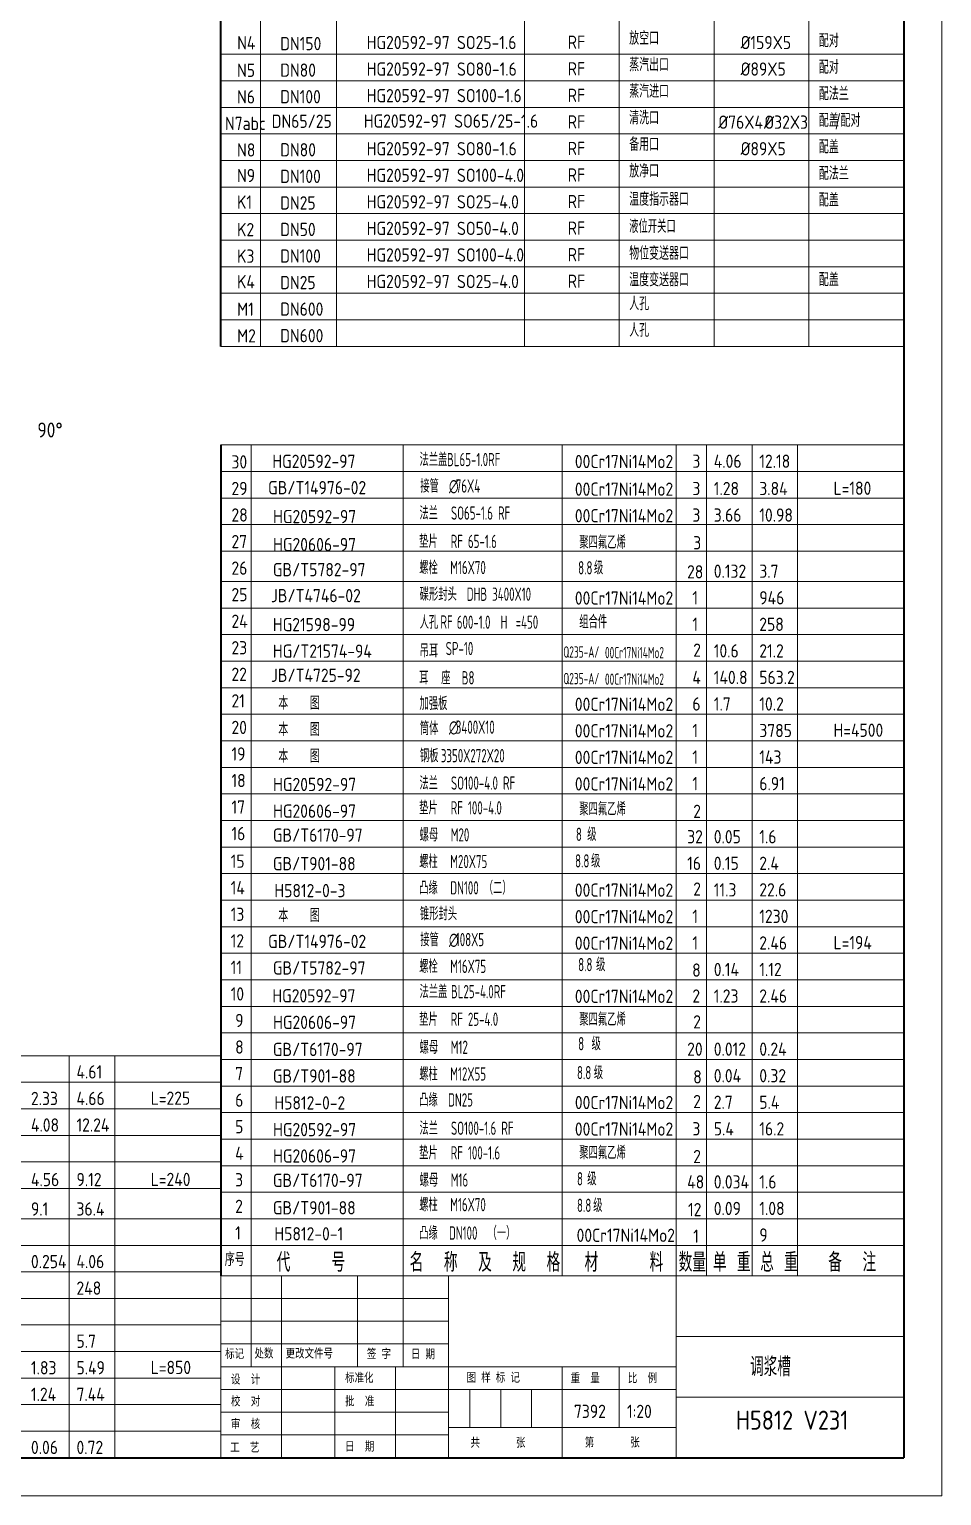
# Model space of a CAD drawing. Extents: x 29432 to 46232, y -723 to 11157.
# Drawn here: x 41422 to 46232, y -723 to 7008 of the extents above; entities that cross this region are included whole.
import ezdxf

# ---------------------------------------------------------------- set-up
doc = ezdxf.new("R2010")
doc.units = 0
doc.layers.get('0').update_dxf_attribs({"linetype": 'CONTINUOUS', "lineweight": 40})
for name, color, linetype, lineweight in [('实线', 7, 'CONTINUOUS', 20), ('文字', 6, 'CONTINUOUS', 20), ('细实线', 3, 'CONTINUOUS', 20), ('细线', 3, 'CONTINUOUS', 20)]:
    doc.layers.add(name, color=color, linetype=linetype, lineweight=lineweight)
doc.styles.add('J_BigFont', font='gbenor.shx', dxfattribs={"bigfont": 'gbcbig.shx'})

msp = doc.modelspace()

# ---------------------------------------------------------------- linework, layer by layer
at = {"lineweight": 40}
for p, q in [((46032.4, 10956.5), (46032.4, -523.5)), ((42432.4, 5336.5), (42432.4, 8416.5)), ((42432.4, 4816.5), (42432.4, 436.5)), ((29932.4, -523.5), (46032.4, -523.5))]:
    msp.add_line(p, q, dxfattribs=at)
at = {"layer": '实线', "lineweight": 20}
msp.add_line((42432.4, 436.5), (46032.4, 436.5), dxfattribs=at)
at = {"layer": '实线', "color": 7, "lineweight": 20}
msp.add_line((42432.4, -523.5), (42432.4, 436.5), dxfattribs=at)
at = {"layer": '文字'}
msp.add_line((45694.2, 6563.6), (45675.8, 6481.2), dxfattribs=at)
at = {"layer": '细实线', "lineweight": 20}
for p, q in [((42641.8, 5336.5), (42641.8, 7569.3)), ((43041.8, 5336.5), (43041.8, 7569.3)), ((44032.4, 5336.5), (44032.4, 7576.5)), ((44532.4, 5336.5), (44532.4, 7576.5)), ((45032.4, 5336.5), (45032.4, 7576.5)), ((45532.4, 5336.5), (45532.4, 7576.5)), ((42432.4, 6876.5), (46032.4, 6876.5)), ((42432.4, 6736.5), (46032.4, 6736.5)), ((42432.4, 6596.5), (46032.4, 6596.5)), ((42432.4, 6456.5), (46032.4, 6456.5)), ((42432.4, 6316.5), (46032.4, 6316.5)), ((42432.4, 6176.5), (46032.4, 6176.5)), ((42432.4, 6036.5), (46032.4, 6036.5)), ((42432.4, 5896.5), (46032.4, 5896.5)), ((42432.4, 5756.5), (46032.4, 5756.5)), ((42432.4, 5616.5), (46032.4, 5616.5)), ((42432.4, 5476.5), (46032.4, 5476.5)), ((42432.4, 5336.5), (46032.4, 5336.5)), ((42432.4, 4816.5), (46032.4, 4816.5)), ((42592.4, 4816.5), (42592.4, 436.5)), ((43392.4, 4816.5), (43392.4, 436.5)), ((44232.4, 4816.5), (44232.4, 436.5)), ((44832.4, 4816.5), (44832.4, 436.5)), ((44992.4, 4816.5), (44992.4, 436.5)), ((45232.4, 4816.5), (45232.4, 436.5)), ((45472.4, 4816.5), (45472.4, 436.5)), ((42432.4, 4676.5), (46032.4, 4676.5)), ((42432.4, 4536.5), (46032.4, 4536.5)), ((42432.4, 4396.5), (46032.4, 4396.5)), ((42432.4, 4256.5), (46032.4, 4256.5)), ((42432.4, 4096.5), (46032.4, 4096.5)), ((42432.4, 3956.5), (46032.4, 3956.5)), ((42432.4, 3816.5), (46032.4, 3816.5)), ((42432.4, 3676.5), (46032.4, 3676.5)), ((42432.4, 3536.5), (46032.4, 3536.5)), ((42432.4, 3396.5), (46032.4, 3396.5)), ((42432.4, 3396.5), (46032.4, 3396.5)), ((42432.4, 3256.5), (46032.4, 3256.5)), ((42432.4, 3116.5), (46032.4, 3116.5)), ((42432.4, 2976.5), (46032.4, 2976.5)), ((42432.4, 2836.5), (46032.4, 2836.5)), ((42432.4, 2836.5), (46032.4, 2836.5)), ((42432.4, 2696.5), (46032.4, 2696.5)), ((42432.4, 2556.5), (46032.4, 2556.5)), ((42432.4, 2416.5), (46032.4, 2416.5)), ((42432.4, 2276.5), (46032.4, 2276.5)), ((42432.4, 2136.5), (46032.4, 2136.5)), ((42432.4, 1996.5), (46032.4, 1996.5)), ((42432.4, 1996.5), (46032.4, 1996.5)), ((42432.4, 1856.5), (46032.4, 1856.5)), ((42432.4, 1716.5), (46032.4, 1716.5)), ((38832.4, 1596.5), (42432.4, 1596.5)), ((41632.4, 1596.5), (41632.4, -523.5)), ((41872.4, 1596.5), (41872.4, -523.5)), ((42432.4, 1576.5), (46032.4, 1576.5)), ((38832.4, 1456.5), (42432.4, 1456.5)), ((42432.4, 1436.5), (46032.4, 1436.5)), ((38832.4, 1316.5), (42432.4, 1316.5)), ((42432.4, 1296.5), (46032.4, 1296.5)), ((38832.4, 1176.5), (42432.4, 1176.5)), ((42432.4, 1156.5), (46032.4, 1156.5)), ((38832.4, 1036.5), (42432.4, 1036.5)), ((42432.4, 1016.5), (46032.4, 1016.5)), ((38832.4, 896.5), (42432.4, 896.5)), ((42432.4, 876.5), (46032.4, 876.5)), ((38832.4, 736.5), (42432.4, 736.5)), ((42432.4, 736.5), (46032.4, 736.5)), ((38832.4, 596.5), (42432.4, 596.5)), ((42432.4, 596.5), (46032.4, 596.5)), ((38832.4, 456.5), (42432.4, 456.5)), ((38832.4, 316.5), (42432.4, 316.5)), ((38832.4, 176.5), (42432.4, 176.5)), ((38832.4, 36.5), (42432.4, 36.5)), ((38832.4, 36.5), (42432.4, 36.5)), ((38832.4, -103.5), (42432.4, -103.5)), ((38832.4, -243.5), (42432.4, -243.5)), ((38832.4, -383.5), (42432.4, -383.5))]:
    msp.add_line(p, q, dxfattribs=at)
at = {"layer": '细线', "color": 3, "lineweight": 20}
for p, q in [((46232.4, -723.5), (46232.4, 11156.5)), ((42592.4, -43.5), (42592.4, 436.5)), ((42752.4, -523.5), (42752.4, 436.5)), ((43152.4, -44.3), (43152.4, 436.5)), ((43392.4, -44.3), (43392.4, 436.5)), ((43632.4, -523.5), (43632.4, 436.5)), ((44832.4, -523.5), (44832.4, 436.5)), ((44832.4, 116.5), (46032.4, 116.5)), ((43032.4, -523.5), (43032.4, -44.5)), ((43352.4, -523.5), (43352.4, -44)), ((43632.4, -43.5), (44832.4, -43.5)), ((42432.4, -163.5), (44832.4, -163.5)), ((44832.4, -203.5), (46032.4, -203.5)), ((43632.4, -363.5), (44832.4, -363.5)), ((29432.4, -723.5), (46232.4, -723.5))]:
    msp.add_line(p, q, dxfattribs=at)
at = {"layer": '细线', "lineweight": 20}
for p, q in [((42432.4, 316.5), (43632.4, 316.5)), ((42432.4, 196.5), (43632.4, 196.5)), ((42432.4, 76.5), (43632.4, 76.5)), ((42432.4, -43.5), (43632.4, -43.5)), ((44232.4, -523.5), (44232.4, -43.5)), ((44532.4, -363.5), (44532.4, -43.5)), ((43744.9, -363.5), (43744.9, -163.5)), ((43907.4, -363.5), (43907.4, -163.5)), ((44069.9, -363.5), (44069.9, -163.5)), ((42432.4, -283.5), (43632.4, -283.5)), ((42432.4, -403.5), (43632.4, -403.5))]:
    msp.add_line(p, q, dxfattribs=at)
msp.add_point((42432.4, 436.5), dxfattribs=at)
msp.add_point((42432.4, 436.5), dxfattribs=at)
msp.add_point((42432.4, 436.5), dxfattribs=at)

# ---------------------------------------------------------------- texts
at = {"layer": '文字', "style": 'J_BigFont', "width": 0.7}
msp.add_text('液位开关口', height=70, dxfattribs=at).set_placement((44585, 5934.7))
at = {"layer": '文字', "lineweight": 20, "style": 'J_BigFont', "width": 0.7}
for s, height, p in [('法兰盖', 70, (43479.3, 4704.8)), ('BL65-1.0RF ', 70, (43624.6, 4704.8)), ('接管', 70, (43483.6, 4565.4)), ('∅', 70, (43634.7, 4565.4)), ('76X4', 70, (43670.7, 4565.4)), ('法兰  ', 70, (43479.1, 4422.7)), ('SO65-1.6 RF ', 70, (43645.2, 4422.7)), ('垫片  ', 70, (43477.7, 4273.2)), ('RF 65-1.6', 70, (43643.7, 4273.2)), ('聚四氟乙烯', 70, (44321.8, 4268.7)), ('螺栓', 70, (43477.7, 4135.3)), ('  M16X70', 70, (43588.4, 4135.3)), ('8.8', 70, (44315.8, 4134.1)), ('级', 70, (44399.4, 4134.1)), ('碟形封头', 70, (43480.3, 3994.8)), (' DHB 3400X10', 70, (43701.7, 3994.8)), ('人孔', 70, (43480.3, 3847.2)), ('RF', 70, (43589.8, 3848.4)), (' 600-1.0  H', 70, (43649.3, 3847.2)), ('=450', 70, (43986.5, 3847.2)), ('组合件', 70, (44321.8, 3849.5)), ('吊耳', 70, (43480.3, 3697)), (' SP-10', 70, (43591, 3708.3)), ('Q235-A/', 60, (44237.9, 3694.9)), ('00Cr17Ni14Mo2', 60, (44457.2, 3691.8)), ('耳', 70, (43477.9, 3554.1)), ('座', 70, (43593.7, 3554.1)), ('  B8', 70, (43649, 3554.1)), ('Q235-A/', 60, (44237.9, 3554.9)), ('00Cr17Ni14Mo2', 60, (44457.2, 3551.8)), ('加强板', 70, (43479.5, 3419.1)), ('筒体', 70, (43481.4, 3287.4)), ('∅', 70, (43634.7, 3293.6)), ('3400X10', 70, (43670.7, 3293.6)), ('钢板', 70, (43481.4, 3143.6)), ('3350X272X20', 70, (43592.1, 3143.6)), ('法兰  ', 70, (43479.1, 2999)), ('SO100-4.0 RF ', 70, (43645.2, 2999)), ('垫片  ', 70, (43477.7, 2868.4)), ('RF 100-4.0', 70, (43643.7, 2868.4)), ('聚四氟乙烯', 70, (44321.8, 2862.7)), ('螺母', 70, (43480.3, 2726.1)), ('  M20', 70, (43591, 2726.1)), ('8', 70, (44304, 2728.7)), ('级', 70, (44363.8, 2728.7)), ('螺柱', 70, (43477.7, 2585.3)), ('  M20X75', 70, (43588.4, 2585.3)), ('8.8', 70, (44299.6, 2588.7)), ('级', 70, (44383.8, 2588.7)), ('凸缘', 70, (43477.7, 2446.4)), ('  DN100 （二） ', 70, (43588.4, 2446.4)), ('锥形封头', 70, (43481.4, 2310.2)), ('接管', 70, (43483.6, 2173.6)), ('∅', 70, (43634.7, 2173.6)), ('108X5', 70, (43670.7, 2173.6)), ('螺栓', 70, (43477.7, 2032.4)), ('  M16X75', 70, (43588.4, 2032.4)), ('8.8', 70, (44315.8, 2041.6)), ('级', 70, (44410.2, 2041.6)), ('法兰盖', 70, (43479.3, 1899.3)), ('BL25-4.0RF ', 70, (43645.4, 1899.3)), ('垫片  ', 70, (43477.7, 1753.8)), ('RF 25-4.0', 70, (43643.7, 1753.8)), ('聚四氟乙烯', 70, (44321.8, 1753.4)), ('级', 70, (44386.7, 1624.7)), ('螺母', 70, (43480.3, 1606.1)), ('  M12', 70, (43591, 1606.1)), ('8', 70, (44315.8, 1624.7)), ('级', 70, (44398.4, 1472.3)), ('螺柱', 70, (43477.7, 1465.3)), ('  M12X55', 70, (43588.4, 1465.3)), ('8.8', 70, (44309.6, 1472.3)), ('凸缘', 70, (43477.7, 1328.4)), ('DN25 ', 70, (43630.4, 1328.4)), ('法兰  ', 70, (43479.1, 1179)), ('SO100-1.6 RF ', 70, (43645.2, 1179)), ('垫片  ', 70, (43477.7, 1049.4)), ('RF 100-1.6', 70, (43643.7, 1049.4)), ('聚四氟乙烯', 70, (44321.8, 1050.4)), ('螺母', 70, (43480.3, 906.1)), ('  M16', 70, (43591, 906.1)), ('8', 70, (44309.6, 912.3)), ('级', 70, (44363.8, 912.3)), ('螺柱', 70, (43477.7, 776)), ('  M16X70', 70, (43588.4, 776)), ('8.8', 70, (44309.6, 772.3)), ('级', 70, (44395.2, 772.3)), ('凸缘', 70, (43477.7, 626.4)), (' DN100  （一）', 70, (43608.3, 626.4))]:
    msp.add_text(s, height=height, dxfattribs=at).set_placement(p)
at = {"layer": '文字', "char_height": 70, "attachment_point": 1, "style": 'J_BigFont'}
for s, insert in [('N4', (42518, 6972.3)), ('DN150', (42745, 6968)), ('HG20592-97 SO25-1.6\\P ', (43200.7, 6973.7)), ('RF', (44260.5, 6975.2)), ('放空口', (44585, 6997.1)), ('%%c159X5', (45172.5, 6973.7)), ('配对', (45585, 6983.9)), ('N5', (42517.7, 6827.2)), ('DN80', (42745, 6828)), ('HG20592-97 SO80-1.6\\P ', (43200.7, 6833.7)), ('RF', (44260.5, 6835.2)), ('蒸汽出口', (44585, 6857.1)), ('%%c89X5', (45172.5, 6833.7)), ('配对', (45585, 6843.9)), ('N6', (42517.7, 6687.2)), ('DN100', (42745, 6688)), ('HG20592-97 SO100-1.6\\P ', (43200.7, 6693.7)), ('RF', (44260.5, 6695.2)), ('蒸汽进口', (44585, 6717.1)), ('配法兰', (45585, 6703.9)), ('清洗口', (44585, 6577.1)), ('N7abc', (42453.8, 6547.2)), ('DN65/25', (42700.3, 6558.5)), ('HG20592-97 SO65/25-1.6\\P ', (43185.6, 6559.6)), ('RF', (44260.5, 6555.2)), ('%%c76X4/', (45055.1, 6553.7)), ('%%c32X3', (45297.7, 6553.7)), ('配盖', (45585, 6563.9)), ('配对', (45699.2, 6563.9)), ('备用口', (44585, 6437.1)), ('配盖', (45585, 6423.9)), ('N8', (42517.7, 6407.2)), ('DN80', (42745, 6408)), ('HG20592-97 SO80-1.6\\P ', (43200.7, 6413.7)), ('RF', (44260.5, 6415.2)), ('%%c89X5', (45172.5, 6413.7)), ('N9', (42517.4, 6272.3)), ('DN100', (42745, 6268)), ('HG20592-97 SO100-4.0\\P ', (43200.7, 6273.7)), ('RF', (44260.5, 6275.2)), ('放净口', (44585, 6297.1)), ('配法兰', (45585, 6283.9)), ('K1', (42517.4, 6132.3)), ('DN25', (42745, 6128)), ('HG20592-97 SO25-4.0\\P ', (43200.7, 6133.7)), ('RF', (44260.5, 6135.2)), ('温度指示器口', (44585, 6147.7)), ('配盖', (45585, 6143.9)), ('K2', (42517.7, 5987.2)), ('DN50', (42745, 5988)), ('HG20592-97 SO50-4.0\\P ', (43200.7, 5993.7)), ('RF', (44260.5, 5995.2)), ('K3', (42517.7, 5847.2)), ('DN100', (42745, 5848)), ('HG20592-97 SO100-4.0\\P ', (43200.7, 5853.7)), ('RF', (44260.5, 5855.2)), ('物位变送器口', (44585, 5863)), ('温度变送器口', (44585, 5723)), ('配盖', (45585, 5723.9)), ('K4', (42517.4, 5712.3)), ('DN25', (42745, 5708)), ('HG20592-97 SO25-4.0\\P ', (43200.7, 5713.7)), ('RF', (44260.5, 5715.2)), ('M1', (42517.7, 5567.2)), ('DN600', (42745, 5568)), ('人孔', (44585, 5597.1)), ('M2', (42517.7, 5427.2)), ('DN600', (42745, 5428)), ('人孔', (44585, 5457.1))]:
    msp.add_mtext(s, dxfattribs=dict(at, insert=insert))
at = {"layer": '文字', "lineweight": 20, "attachment_point": 1, "style": 'J_BigFont'}
for s, insert, char_height in [('90°', (41464.5, 4935), 78.75), ('30', (42488, 4762.4), 70), ('HG20592-97', (42703.4, 4765.4), 70), ('29', (42488, 4622.4), 70), ('28', (42488, 4482.4), 70), ('27', (42488, 4342.4), 70), ('26', (42488, 4202.4), 70), ('GB/T5782-97', (42706.3, 4194.3), 70), ('25', (42488, 4062.4), 70), ('24', (42488, 3922.4), 70), ('HG21598-99', (42706.3, 3904.6), 70), ('23', (42488, 3782.4), 70), ('HG/T21574-94', (42706.3, 3764.6), 70), ('22', (42488, 3642.4), 70), ('21', (42488, 3502.4), 70), ('20', (42488, 3362.4), 70), ('19', (42488, 3222.4), 70), ('18', (42488, 3082.4), 70), ('17', (42488, 2942.4), 70), ('16', (42488, 2802.4), 70), ('GB/T6170-97', (42706.3, 2794.3), 70), ('15', (42483.9, 2657.1), 70), ('GB/T901-88', (42706.3, 2643.9), 70), ('14', (42483.9, 2517.1), 70), ('H5812-0-3', (42714.4, 2502), 70), ('13', (42483.9, 2377.1), 70), ('12', (42483.9, 2237.1), 70), ('11', (42483.9, 2097.1), 70), ('GB/T5782-97', (42706.3, 2094.3), 70), ('10', (42483.9, 1957.1), 70), ('HG20592-97', (42703.4, 1947.1), 70), ('9', (42507.5, 1817.1), 70), ('8', (42507.5, 1677.1), 70), ('GB/T6170-97', (42706.3, 1664.6), 70), ('7', (42507.5, 1537.1), 70), ('GB/T901-88', (42706.3, 1524.6), 70), ('6', (42507.5, 1397.1), 70), ('H5812-0-2', (42714.4, 1382.7), 70), ('5', (42507.5, 1257.1), 70), ('4', (42507.5, 1117.1), 70), ('3', (42507.5, 977.1), 70), ('GB/T6170-97', (42706.3, 974.3), 70), ('2', (42507.5, 837.1), 70), ('GB/T901-88', (42706.3, 829.5), 70), ('1', (42507.5, 697.1), 70), ('H5812-0-1', (42714.4, 692.3), 70), ('名  称  及  规  格', (43427.6, 557.1), 100)]:
    msp.add_mtext(s, dxfattribs=dict(at, insert=insert, char_height=char_height))
for s, insert, char_height, width in [('00Cr17Ni14Mo2', (44298.4, 4764.5), 70, 598), ('3', (44918, 4766), 70, 598), ('4.06', (45030.9, 4766), 70, 598), ('12.18', (45270.9, 4766), 70, 598), ('GB/T14976-02', (42681.2, 4626.6), 70, 598), ('00Cr17Ni14Mo2', (44298.4, 4618.6), 70, 598), ('3', (44918, 4622), 70, 598), ('1.28', (45030.9, 4622), 70, 598), ('3.84', (45270.9, 4622), 70, 598), ('L=180', (45662.2, 4623.6), 70, 598), ('HG20592-97', (42707.5, 4474.2), 70, 598), ('00Cr17Ni14Mo2', (44298.4, 4478.6), 70, 598), ('3', (44918, 4482), 70, 598), ('3.66', (45030.9, 4482), 70, 598), ('10.98', (45270.9, 4482), 70, 598), ('3', (44922.5, 4335.9), 70, 598), ('HG20606-97', (42707.5, 4326.6), 70, 598), ('28', (44890, 4182.7), 70, 598), ('0.132', (45030.9, 4186), 70, 598), ('3.7', (45270.9, 4186), 70, 598), ('JB/T4746-02  ', (42696.2, 4057.4), 70, 598), ('00Cr17Ni14Mo2', (44298.4, 4044.5), 70, 598), ('1', (44918, 4046), 70, 598), ('946', (45270.9, 4046), 70, 598), ('1', (44918, 3906), 70, 598), ('258', (45270.9, 3906), 70, 598), ('2', (44922.5, 3769.9), 70, 598), ('10.6', (45030.9, 3766), 70, 598), ('21.2', (45270.9, 3766), 70, 598), ('JB/T4725-92  ', (42696.2, 3637.4), 70, 598), ('4', (44918, 3626), 70, 598), ('140.8', (45030.9, 3626), 70, 598), ('563.2', (45270.9, 3626), 70, 598), ('本   图', (42734.7, 3491.8), 70, 1080), ('00Cr17Ni14Mo2', (44298.4, 3484.5), 70, 598), ('6', (44918, 3486), 70, 598), ('1.7', (45030.9, 3486), 70, 598), ('10.2', (45270.9, 3486), 70, 598), ('本   图', (42734.7, 3351.8), 70, 1080), ('00Cr17Ni14Mo2', (44298.4, 3344.5), 70, 598), ('1', (44918, 3346), 70, 598), ('3785', (45270.9, 3346), 70, 598), ('H=4500', (45662.2, 3347.6), 70, 598), ('本   图', (42734.7, 3211.8), 70, 1080), ('00Cr17Ni14Mo2', (44298.4, 3204.5), 70, 598), ('1', (44918, 3206), 70, 598), ('143', (45270.9, 3206), 70, 598), ('HG20592-97', (42707.5, 3061.6), 70, 598), ('00Cr17Ni14Mo2', (44298.4, 3064.5), 70, 598), ('1', (44918, 3066), 70, 598), ('6.91', (45270.9, 3066), 70, 598), ('HG20606-97', (42707.5, 2921), 70, 598), ('2', (44922.5, 2919.9), 70, 598), ('32', (44890.7, 2786), 70, 598), ('0.05', (45030.9, 2786), 70, 598), ('1.6', (45270.9, 2786), 70, 598), ('16', (44890.7, 2646), 70, 598), ('0.15', (45030.9, 2646), 70, 598), ('2.4', (45270.9, 2646), 70, 598), ('00Cr17Ni14Mo2', (44298.4, 2504.5), 70, 598), ('2', (44922.5, 2509.9), 70, 598), ('11.3', (45030.9, 2506), 70, 598), ('22.6', (45270.9, 2506), 70, 598), ('本   图', (42734.7, 2371.8), 70, 1080), ('00Cr17Ni14Mo2', (44298.4, 2364.5), 70, 598), ('1', (44918, 2366), 70, 598), ('1230', (45270.9, 2366), 70, 598), ('GB/T14976-02', (42681.2, 2234), 70, 598), ('00Cr17Ni14Mo2', (44298.4, 2224.5), 70, 598), ('1', (44918, 2226), 70, 598), ('2.46', (45270.9, 2226), 70, 598), ('L=194', (45662.2, 2227.6), 70, 598), ('8', (44917, 2082.7), 70, 598), ('0.14', (45030.9, 2086), 70, 598), ('1.12', (45270.9, 2086), 70, 598), ('00Cr17Ni14Mo2', (44298.4, 1944.5), 70, 598), ('2', (44918, 1946), 70, 598), ('1.23', (45030.9, 1946), 70, 598), ('2.46', (45270.9, 1946), 70, 598), ('HG20606-97', (42707.5, 1807.3), 70, 598), ('2', (44922.5, 1809.9), 70, 598), ('20', (44890.7, 1666), 70, 598), ('0.012', (45030.9, 1666), 70, 598), ('0.24', (45270.9, 1666), 70, 598), ('4.61', (41670.9, 1546), 70, 598), ('8', (44922.5, 1519.9), 70, 598), ('0.04', (45030.9, 1526), 70, 598), ('0.32', (45270.9, 1526), 70, 598), ('2.33', (41430.9, 1406), 70, 598), ('4.66', (41670.9, 1406), 70, 598), ('L=225', (42062.2, 1407.6), 70, 598), ('00Cr17Ni14Mo2', (44298.4, 1384.5), 70, 598), ('2', (44922.5, 1389.9), 70, 598), ('2.7', (45030.9, 1386), 70, 598), ('5.4', (45270.9, 1386), 70, 598), ('4.08', (41430.9, 1266), 70, 598), ('12.24', (41670.9, 1266), 70, 598), ('HG20592-97', (42707.5, 1241.6), 70, 598), ('00Cr17Ni14Mo2', (44298.4, 1244.5), 70, 598), ('3', (44918, 1246), 70, 598), ('5.4', (45030.9, 1246), 70, 598), ('16.2', (45270.9, 1246), 70, 598), ('HG20606-97', (42707.5, 1102.6), 70, 598), ('2', (44922.5, 1099.9), 70, 598), ('4.56', (41430.9, 978.3), 70, 598), ('9.12', (41670.9, 978.3), 70, 598), ('L=240', (42062.2, 979.1), 70, 598), ('48', (44890.7, 966), 70, 598), ('0.034', (45030.9, 966), 70, 598), ('1.6', (45270.9, 966), 70, 598), ('9.1', (41430.9, 823.2), 70, 598), ('36.4', (41670.9, 823.2), 70, 598), ('12', (44895, 819.9), 70, 598), ('0.09', (45030.9, 826), 70, 598), ('1.08', (45270.9, 826), 70, 598), ('00Cr17Ni14Mo2', (44307.6, 684.5), 70, 598), ('1', (44922.5, 679.9), 70, 598), ('9', (45270.9, 686), 70, 598), ('0.254', (41430.9, 546), 70, 598), ('4.06', (41670.9, 546), 70, 598), ('序号', (42452.5, 557.1), 70, 598), ('代    号', (42726.5, 557.1), 100, 598), ('材     料', (44349.5, 557.1), 100, 598), ('数量', (44845.5, 557.1), 100, 598), ('单 重', (45026.5, 557.1), 100, 598), ('总 重', (45275.5, 557.1), 100, 598), ('备  注', (45634.5, 557.1), 100, 598), ('248', (41670.9, 406), 70, 598), ('5.7', (41670.9, 126), 70, 598), ('标记', (42454.6, 47.6), 50, 597.916), ('处数', (42609.4, 49.8), 50, 597.916), ('更改文件号', (42773.2, 49.9), 50, 597.916), (' 签 字', (43174.8, 47.5), 50, 597.916), ('日 期', (43434, 46), 50, 597.916), ('1.83', (41430.9, -14), 70, 598), ('5.49', (41670.9, -14), 70, 598), ('L=850', (42062.2, -12.4), 70, 598), ('标准化', (43087, -78.7), 50, 597.916), ('图 样 标 记', (43727.6, -77.5), 50, 597.916), ('重  量', (44276, -81.1), 50, 597.916), ('比  例', (44577.7, -80.3), 50, 597.916), ('1.24', (41430.9, -154), 70, 598), ('7.44', (41670.9, -154), 70, 598), ('设  计', (42485.5, -86.9), 50, 597.916), ('校  对', (42485.5, -202.9), 50, 597.916), ('批  准', (43087, -202.6), 50, 597.916), ('审  核', (42485.5, -322.4), 50, 597.916), ('0.06', (41430.9, -434), 70, 598), ('0.72', (41670.9, -434), 70, 598), ('工  艺', (42481.1, -446.3), 50, 597.916), ('日  期', (43086.9, -441.1), 50, 597.916), ('共       张', (43748, -420.3), 50, 597.916), ('第       张', (44350.6, -419.4), 50, 597.916)]:
    msp.add_mtext(s, dxfattribs=dict(at, insert=insert, char_height=char_height, width=width))
at = {"layer": '文字', "lineweight": 20, "ltscale": 0.6, "char_height": 100, "attachment_point": 1, "style": 'J_BigFont'}
for s, insert in [('调浆槽', (45221.8, 6.5)), ('H5812 V231', (45148, -275.3))]:
    msp.add_mtext(s, dxfattribs=dict(at, insert=insert))
at = {"layer": '文字', "lineweight": 20, "ltscale": 0.6, "char_height": 70, "width": 977.482, "attachment_point": 1, "style": 'J_BigFont'}
for s, insert in [('7392', (44293.6, -243.9)), ('1:20', (44573.3, -243.9))]:
    msp.add_mtext(s, dxfattribs=dict(at, insert=insert))

doc.saveas('drawing.dxf')
